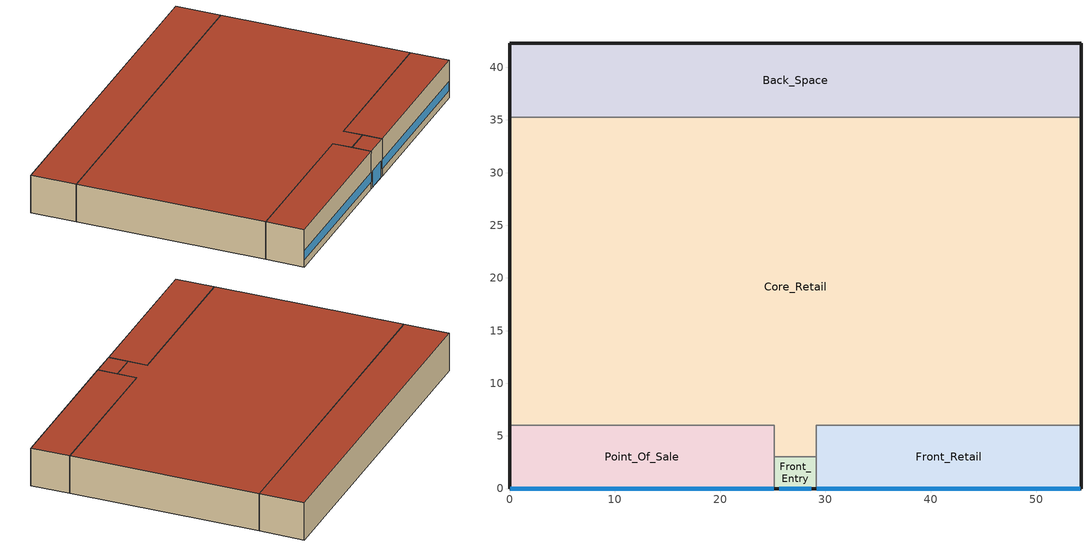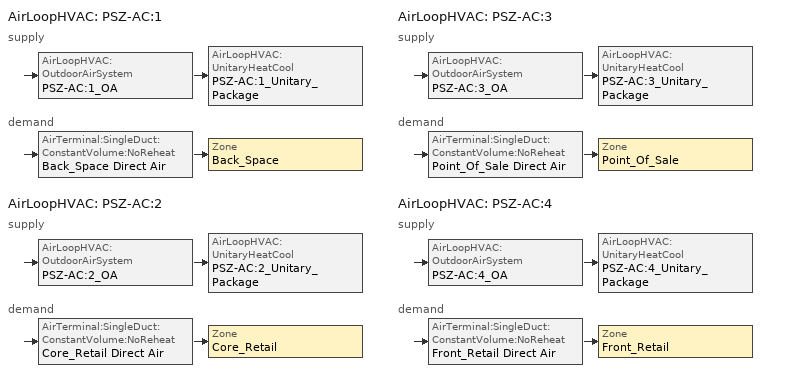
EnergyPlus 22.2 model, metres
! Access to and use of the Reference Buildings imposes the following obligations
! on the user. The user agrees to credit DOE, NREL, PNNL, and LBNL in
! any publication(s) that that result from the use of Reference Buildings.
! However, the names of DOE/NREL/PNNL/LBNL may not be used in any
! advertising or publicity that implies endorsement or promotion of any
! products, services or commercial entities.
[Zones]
Back_Space
 floor ground (ext-slab): 54.27,35.27 0,35.27 0,42.27 54.27,42.27 z0
 wall outside (Mass Non-res Ext Wall): 54.27,35.27 54.27,42.27 0,42.27 0,35.27 z0:6.1
 wall to Core_Retail (int-walls): 0,35.27 54.27,35.27 z0:6.1
 roof outside (IEAD Non-res Roof): 0,35.27 54.27,35.27 54.27,42.27 0,42.27 z6.1
Core_Retail
 floor ground (ext-slab): 25.14,3 25.14,6 0,6 0,35.27 54.27,35.27 54.27,6 29.14,6 29.14,3 z0
 wall outside (Mass Non-res Ext Wall): 54.27,6 54.27,35.27 / 0,35.27 0,6 z0:6.1
 wall to Front_Retail (int-walls): 29.14,3 29.14,6 54.27,6 z0:6.1
 wall to Point_Of_Sale (int-walls): 0,6 25.14,6 25.14,3 z0:6.1
 wall to Front_Entry (int-walls): 25.14,3 29.14,3 z0:6.1
 roof outside (IEAD Non-res Roof): 25.14,6 25.14,3 29.14,3 29.14,6 54.27,6 54.27,35.27 0,35.27 0,6 z6.1
Front_Entry
 floor ground (ext-slab): 25.14,0 25.14,3 29.14,3 29.14,0 z0
 wall outside (Mass Non-res Ext Wall): 25.14,0 29.14,0 z0:6.1
 wall to Front_Retail (int-walls): 29.14,0 29.14,3 z0:6.1
 wall to Point_Of_Sale (int-walls): 25.14,3 25.14,0 z0:6.1
 window (Window Non-res Fixed): 25.64,0 28.64,0 z0.05:2.66
 roof outside (IEAD Non-res Roof): 25.14,3 25.14,0 29.14,0 29.14,3 z6.1
Front_Retail
 floor ground (ext-slab): 54.27,0 29.14,0 29.14,6 54.27,6 z0
 wall outside (Mass Non-res Ext Wall): 29.14,0 54.27,0 54.27,6 z0:6.1
 window (Window Non-res Fixed): 29.19,0 54.22,0 z1.14:2.66
 roof outside (IEAD Non-res Roof): 29.14,0 54.27,0 54.27,6 29.14,6 z6.1
Point_Of_Sale
 floor ground (ext-slab): 0,0 0,6 25.14,6 25.14,0 z0
 wall outside (Mass Non-res Ext Wall): 0,6 0,0 25.14,0 z0:6.1
 window (Window Non-res Fixed): 0.05,0 25.09,0 z1.14:2.66
 roof outside (IEAD Non-res Roof): 0,6 0,0 25.14,0 25.14,6 z6.1
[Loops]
AirLoopHVAC 'PSZ-AC:1'
 supply: AirLoopHVAC:OutdoorAirSystem 'PSZ-AC:1_OA' > AirLoopHVAC:UnitaryHeatCool 'PSZ-AC:1_Unitary_Package'
 demand: AirTerminal:SingleDuct:ConstantVolume:NoReheat 'Back_Space Direct Air' > Zone 'Back_Space'
AirLoopHVAC 'PSZ-AC:2'
 supply: AirLoopHVAC:OutdoorAirSystem 'PSZ-AC:2_OA' > AirLoopHVAC:UnitaryHeatCool 'PSZ-AC:2_Unitary_Package'
 demand: AirTerminal:SingleDuct:ConstantVolume:NoReheat 'Core_Retail Direct Air' > Zone 'Core_Retail'
AirLoopHVAC 'PSZ-AC:3'
 supply: AirLoopHVAC:OutdoorAirSystem 'PSZ-AC:3_OA' > AirLoopHVAC:UnitaryHeatCool 'PSZ-AC:3_Unitary_Package'
 demand: AirTerminal:SingleDuct:ConstantVolume:NoReheat 'Point_Of_Sale Direct Air' > Zone 'Point_Of_Sale'
AirLoopHVAC 'PSZ-AC:4'
 supply: AirLoopHVAC:OutdoorAirSystem 'PSZ-AC:4_OA' > AirLoopHVAC:UnitaryHeatCool 'PSZ-AC:4_Unitary_Package'
 demand: AirTerminal:SingleDuct:ConstantVolume:NoReheat 'Front_Retail Direct Air' > Zone 'Front_Retail'
[Building]
Ref Bldg Stand-alone Retail New2004_v1.3_5.0: North Axis {deg}=0; Terrain=City; Loads Convergence Tolerance Value {W}=0.04; Temperature Convergence Tolerance Value {deltaC}=0.2; Solar Distribution=FullInteriorAndExterior; Maximum Number of Warmup Days=25; Minimum Number of Warmup Days=6
[Site:Location]
USA NV-LAS VEGAS: Latitude {deg}=36.07; Longitude {deg}=-115.17; Time Zone {hr}=-8; Elevation {m}=664
[SizingPeriod:DesignDay] Day of Month=21; Humidity Condition Type=Wetbulb; Barometric Pressure {Pa}=93598; Rain Indicator=No; Snow Indicator=No; Daylight Saving Time Indicator=No; Solar Model Indicator=ASHRAEClearSky
Name | Month | Day Type | Maximum Dry-Bulb Temperature {C} | Daily Dry-Bulb Temperature Range {deltaC} | Wetbulb or DewPoint at Maximum Dry-Bulb {C} | Wind Speed {m/s} | Wind Direction {deg} | Sky Clearness
LAS_VEGAS Ann Htg 99.6% Condns DB | 1 | WinterDesignDay | -1.7 | 0 | -1.7 | 3.1 | 240 | 0
LAS_VEGAS Ann Clg .4% Condns WB=>MDB | 7 | SummerDesignDay | 34.7 | 13.6 | 21.9 | 5.3 | 230 | 1
[Site:WaterMainsTemperature]
Calculation Method=CORRELATION; Annual Average Outdoor Air Temperature {C}=19.48; Maximum Difference In Monthly Average Outdoor Air Temperatures {deltaC}=25.6
[Site:GroundTemperature:BuildingSurface]
18.89, 18.889, 18.895, 20.344, 20.899, 20.929, 20.753, 20.826, 21.013, 20.868, 19.246, 18.923
[Construction]
Mass Non-res Ext Wall: 1IN Stucco, 8IN CONCRETE HW, Mass NonRes Wall Insulation, 1/2IN Gypsum
IEAD Non-res Roof: Roof Membrane, IEAD NonRes Roof Insulation, Metal Decking
ext-slab: HW CONCRETE
int-walls: 1/2IN Gypsum, 1/2IN Gypsum
Window Non-res Fixed: NonRes Fixed Assembly Window
InteriorFurnishings: Std Wood 6inch
[Material] Thermal Absorptance=0.9
Name | Roughness | Thickness {m} | Conductivity {W/m-K} | Density {kg/m3} | Specific Heat {J/kg-K} | Solar Absorptance | Visible Absorptance
Mass NonRes Wall Insulation | MediumRough | 0.0365395 | 0.049 | 265 | 836.8 | 0.7 | 0.7
IEAD NonRes Roof Insulation | MediumRough | 0.124663 | 0.049 | 265 | 836.8 | 0.7 | 0.7
Std Wood 6inch | MediumSmooth | 0.15 | 0.12 | 540 | 1210 | 0.7 | 0.7
1/2IN Gypsum | Smooth | 0.0127 | 0.16 | 784.9 | 830 | 0.92 | 0.92
1IN Stucco | Smooth | 0.0253 | 0.6918 | 1858 | 837 | 0.92 | 0.92
8IN CONCRETE HW | Rough | 0.2032 | 1.311 | 2240 | 836.8 | 0.7 | 0.7
HW CONCRETE | Rough | 0.1016 | 1.311 | 2240 | 836.8 | 0.7 | 0.7
Roof Membrane | VeryRough | 0.0095 | 0.16 | 1121.29 | 1460 | 0.7 | 0.7
Metal Decking | MediumSmooth | 0.0015 | 45.006 | 7680 | 418.4 | 0.7 | 0.3
[WindowMaterial:SimpleGlazingSystem]
NonRes Fixed Assembly Window: U-Factor {W/m2-K}=3.23646; Solar Heat Gain Coefficient=0.25
[Zone] Type=1; Multiplier=1; Floor Area {m2}=autocalculate; Part of Total Floor Area=Yes
Back_Space; Core_Retail; Front_Entry; Front_Retail; Point_Of_Sale
[People] Number of People Schedule=BLDG_OCC_SCH; Number of People Calculation Method=Area/Person; Fraction Radiant=0.3; Sensible Heat Fraction=AUTOCALCULATE; Activity Level Schedule=ACTIVITY_SCH; Enable ASHRAE 55 Comfort Warnings=No; Mean Radiant Temperature Calculation Type=ZoneAveraged; Work Efficiency Schedule=WORK_EFF_SCH; Clothing Insulation Calculation Method=ClothingInsulationSchedule; Clothing Insulation Schedule=CLOTHING_SCH; Air Velocity Schedule=AIR_VELO_SCH; Thermal Comfort Model 1 Type=FANGER
Name | Zone or ZoneList or Space or SpaceList | Floor Area per Person {m2/person}
Back_Space People | Back_Space | 27.87
Core_Retail People | Core_Retail | 6.19
Front_Entry People | Front_Entry | 6.19
Front_Retail People | Front_Retail | 6.19
Point_Of_Sale People | Point_Of_Sale | 6.19
[Lights] Schedule=BLDG_LIGHT_SCH; Design Level Calculation Method=Watts/Area; Return Air Fraction=0; Fraction Radiant=0.7; Fraction Visible=0.2; Fraction Replaceable=1; Return Air Fraction Calculated from Plenum Temperature=No
Name | Zone or ZoneList or Space or SpaceList | Watts per Zone Floor Area {W/m2}
Back_Space_Lights | Back_Space | 8.61
Core_Retail_Lights | Core_Retail | 18.29
Front_Entry_Lights | Front_Entry | 11.84
Front_Retail_Lights | Front_Retail | 18.29
Point_Of_Sale_Lights | Point_Of_Sale | 18.29
[ElectricEquipment] Schedule=BLDG_EQUIP_SCH; Design Level Calculation Method=Watts/Area; Fraction Latent=0; Fraction Radiant=0.5; Fraction Lost=0
Name | Zone or ZoneList or Space or SpaceList | Watts per Zone Floor Area {W/m2}
Back_Space_MiscPlug_Equip | Back_Space | 8.07
Core_Retail_MiscPlug_Equip | Core_Retail | 3.23
Front_Retail_MiscPlug_Equip | Front_Retail | 3.23
Point_Of_Sale_MiscPlug_Equip | Point_Of_Sale | 21.52
[Exterior:Lights]
Exterior Facade Lighting: Schedule=ALWAYS_ON; Design Level {W}=8266; Control Option=AstronomicalClock
[ZoneInfiltration:DesignFlowRate] Constant Term Coefficient=1; Temperature Term Coefficient=0; Velocity Term Coefficient=0; Velocity Squared Term Coefficient=0
Name | Zone or ZoneList or Space or SpaceList | Schedule | Design Flow Rate Calculation Method | Flow Rate per Exterior Surface Area {m3/s-m2} | Air Changes per Hour {1/hr}
Back_Space_Infiltration | Back_Space | INFIL_HALF_ON_SCH | Flow/ExteriorArea | 0.000302
Core_Retail_Infiltration | Core_Retail | INFIL_HALF_ON_SCH | Flow/ExteriorArea | 0.000302
Front_Entry_Infiltration | Front_Entry | INFIL_FRONT_SCH | AirChanges/Hour |  | 1
Front_Retail_Infiltration | Front_Retail | INFIL_HALF_ON_SCH | Flow/ExteriorArea | 0.000302
Point_Of_Sale_Infiltration | Point_Of_Sale | INFIL_HALF_ON_SCH | Flow/ExteriorArea | 0.000302
[InternalMass] Construction=InteriorFurnishings
Name | Zone or ZoneList | Surface Area {m2}
Back_Space Internal Mass | Back_Space | 759.78
Core_Retail Internal Mass | Core_Retail | 3200.97
Front_Entry Internal Mass | Front_Entry | 24
Front_Retail Internal Mass | Front_Retail | 301.62
Point_Of_Sale Internal Mass | Point_Of_Sale | 301.62
[Fan:ConstantVolume]
Front_Entry Unit HeaterFan: Availability Schedule=ALWAYS_ON; Fan Total Efficiency=0.53625; Pressure Rise {Pa}=49.8; Maximum Flow Rate {m3/s}=AUTOSIZE; Motor Efficiency=0.825; Motor In Airstream Fraction=1
[Fan:OnOff] Availability Schedule=HVACOperationSchd; Maximum Flow Rate {m3/s}=AUTOSIZE; Motor In Airstream Fraction=1
Name | Fan Total Efficiency | Pressure Rise {Pa} | Motor Efficiency
PSZ-AC:1_Unitary_Package_fan; PSZ-AC:3_Unitary_Package_fan | 0.546 | 622 | 0.84
PSZ-AC:2_Unitary_Package_fan | 0.5915 | 1109.648 | 0.91
PSZ-AC:4_Unitary_Package_fan | 0.53625 | 622 | 0.825
[Coil:Heating:Fuel] Availability Schedule=ALWAYS_ON; Fuel Type=NaturalGas; Nominal Capacity {W}=AUTOSIZE
Name | Burner Efficiency
PSZ-AC:1_Unitary_Package_HeatCoil; PSZ-AC:3_Unitary_Package_HeatCoil; PSZ-AC:4_Unitary_Package_HeatCoil | 0.8
PSZ-AC:2_Unitary_Package_HeatCoil | 0.78
[Coil:Cooling:DX:SingleSpeed] Availability Schedule=ALWAYS_ON; Gross Rated Total Cooling Capacity {W}=AUTOSIZE; Gross Rated Sensible Heat Ratio=AUTOSIZE; Rated Air Flow Rate {m3/s}=AUTOSIZE
Name | Gross Rated Cooling COP {W/W} | Total Cooling Capacity Function of Temperature Curve | Total Cooling Capacity Function of Flow Fraction Curve | Energy Input Ratio Function of Temperature Curve | Energy Input Ratio Function of Flow Fraction Curve | Part Load Fraction Correlation Curve
PSZ-AC:1_Unitary_Package_CoolCoil; PSZ-AC:3_Unitary_Package_CoolCoil; PSZ-AC:4_Unitary_Package_CoolCoil | 3.66668 | Cool-Cap-fT | ConstantCubic | Cool-EIR-fT | ConstantCubic | Cool-PLF-fPLR
PSZ-AC:2_Unitary_Package_CoolCoil | 3.23372 | Measured_CoolCStandard10Ton_CapFT | Measured_CoolCStandard10Ton_CapFF | Measured_CoolCStandard10Ton_EIRFT | Measured_CoolCStandard10Ton_EIRFFF | No_PLR_Degredation
[Coil:Heating:Electric]
Front_Entry Unit Heater coil: Availability Schedule=ALWAYS_ON; Efficiency=1; Nominal Capacity {W}=AUTOSIZE
[ZoneHVAC:UnitHeater]
Front_Entry Unit Heater: Availability Schedule=ALWAYS_ON; Supply Air Fan=Front_Entry Unit HeaterFan; Maximum Supply Air Flow Rate {m3/s}=AUTOSIZE; Heating Coil=Front_Entry Unit Heater coil; Supply Air Fan Operation During No Heating=No; Maximum Hot Water or Steam Flow Rate {m3/s}=AUTOSIZE; Minimum Hot Water or Steam Flow Rate {m3/s}=0; Heating Convergence Tolerance=0.001
[Zone equipment]
Back_Space: Back_Space Direct Air
Core_Retail: Core_Retail Direct Air
Front_Entry: Front_Entry Unit Heater
Front_Retail: Front_Retail Direct Air
Point_Of_Sale: Point_Of_Sale Direct Air
[Sizing:Zone] Zone Cooling Design Supply Air Temperature Input Method=SupplyAirTemperature; Zone Cooling Design Supply Air Temperature {C}=14; Zone Heating Design Supply Air Temperature Input Method=SupplyAirTemperature; Zone Heating Design Supply Air Temperature {C}=40; Zone Cooling Design Supply Air Humidity Ratio {kgWater/kgDryAir}=0.0085; Zone Heating Design Supply Air Humidity Ratio {kgWater/kgDryAir}=0.008; Cooling Design Air Flow Method=DesignDay; Heating Design Air Flow Method=DesignDay; Account for Dedicated Outdoor Air System=No; Dedicated Outdoor Air System Control Strategy=NeutralSupplyAir; Dedicated Outdoor Air Low Setpoint Temperature for Design {C}=autosize; Dedicated Outdoor Air High Setpoint Temperature for Design {C}=autosize; Zone Load Sizing Method=Sensible Load Only No Latent Load; Zone Latent Cooling Design Supply Air Humidity Ratio Input Method=HumidityRatioDifference; Zone Cooling Design Supply Air Humidity Ratio Difference {kgWater/kgDryAir}=0.005; Zone Latent Heating Design Supply Air Humidity Ratio Input Method=HumidityRatioDifference; Zone Humidification Design Supply Air Humidity Ratio Difference {kgWater/kgDryAir}=0.005
Name | Design Specification Outdoor Air Object
Back_Space | SZ DSOA Back_Space
Core_Retail | SZ DSOA Core_Retail
Front_Entry | SZ DSOA Front_Entry
Front_Retail | SZ DSOA Front_Retail
Point_Of_Sale | SZ DSOA Point_Of_Sale
[DesignSpecification:OutdoorAir] Outdoor Air Method=Flow/Area
Name | Outdoor Air Flow per Zone Floor Area {m3/s-m2}
SZ DSOA Back_Space | 0.00075
SZ DSOA Core_Retail; SZ DSOA Front_Retail; SZ DSOA Point_Of_Sale | 0.0015
SZ DSOA Front_Entry | 0
[ZoneControl:Thermostat] Control Type Schedule=Dual Zone Control Type Sched
Name | Zone or ZoneList | Control 1
Back_Space Thermostat | Back_Space | Back_Space DualSPSched
Core_Retail Thermostat | Core_Retail | Core_Retail DualSPSched
Front_Entry Thermostat | Front_Entry | Front_Entry DualSPSched
Front_Retail Thermostat | Front_Retail | Front_Retail DualSPSched
Point_Of_Sale Thermostat | Point_Of_Sale | Point_Of_Sale DualSPSched
[ThermostatSetpoint:DualSetpoint] Heating Setpoint Temperature Schedule=HTGSETP_SCH
Name | Cooling Setpoint Temperature Schedule
Back_Space DualSPSched; Core_Retail DualSPSched; Front_Retail DualSPSched; Point_Of_Sale DualSPSched | CLGSETP_SCH
Front_Entry DualSPSched | FRONT_ENTRY_COOLING
[SetpointManager:SingleZone:Reheat] Control Variable=Temperature; Minimum Supply Air Temperature {C}=10; Maximum Supply Air Temperature {C}=50
Name | Control Zone | Setpoint Node or NodeList
SupAirTemp MngrBack_Space | Back_Space | PSZ-AC:1 Supply Equipment Outlet Node
SupAirTemp MngrCore_Retail | Core_Retail | PSZ-AC:2 Supply Equipment Outlet Node
SupAirTemp MngrFront_Retail | Front_Retail | PSZ-AC:4 Supply Equipment Outlet Node
SupAirTemp MngrPoint_Of_Sale | Point_Of_Sale | PSZ-AC:3 Supply Equipment Outlet Node
[Sizing:System] Type of Load to Size On=Sensible; Design Outdoor Air Flow Rate {m3/s}=AUTOSIZE; Central Heating Maximum System Air Flow Ratio=1; Preheat Design Temperature {C}=7; Preheat Design Humidity Ratio {kgWater/kgDryAir}=0.008; Precool Design Temperature {C}=12.8; Precool Design Humidity Ratio {kgWater/kgDryAir}=0.008; Central Cooling Design Supply Air Temperature {C}=12.8; Central Heating Design Supply Air Temperature {C}=40; Type of Zone Sum to Use=NonCoincident; 100% Outdoor Air in Cooling=No; 100% Outdoor Air in Heating=No; Central Cooling Design Supply Air Humidity Ratio {kgWater/kgDryAir}=0.0085; Central Heating Design Supply Air Humidity Ratio {kgWater/kgDryAir}=0.008; Cooling Supply Air Flow Rate Method=DesignDay; Cooling Supply Air Flow Rate {m3/s}=0; Heating Supply Air Flow Rate Method=DesignDay; Heating Supply Air Flow Rate {m3/s}=0; System Outdoor Air Method=ZoneSum; Zone Maximum Outdoor Air Fraction=1; Cooling Design Capacity Method=CoolingDesignCapacity; Cooling Design Capacity {W}=autosize; Heating Design Capacity Method=HeatingDesignCapacity; Heating Design Capacity {W}=autosize; Central Cooling Capacity Control Method=OnOff
PSZ-AC:1; PSZ-AC:2; PSZ-AC:3; PSZ-AC:4
[Controller:OutdoorAir] Minimum Outdoor Air Flow Rate {m3/s}=AUTOSIZE; Maximum Outdoor Air Flow Rate {m3/s}=AUTOSIZE; Economizer Control Action Type=ModulateFlow; Economizer Maximum Limit Dry-Bulb Temperature {C}=28; Economizer Maximum Limit Enthalpy {J/kg}=64000; Economizer Minimum Limit Dry-Bulb Temperature {C}=-100; Lockout Type=NoLockout; Minimum Limit Type=FixedMinimum; Minimum Outdoor Air Schedule=HVACOperationSchd
Name | Economizer Control Type
PSZ-AC:1_OA_Controller; PSZ-AC:3_OA_Controller; PSZ-AC:4_OA_Controller | NoEconomizer
PSZ-AC:2_OA_Controller | DifferentialDryBulb
[AirLoopHVAC] Design Supply Air Flow Rate {m3/s}=AUTOSIZE
PSZ-AC:1; PSZ-AC:2; PSZ-AC:3; PSZ-AC:4
[AirLoopHVAC:UnitaryHeatCool] Availability Schedule=ALWAYS_ON; Supply Air Fan Operating Mode Schedule=HVACOperationSchd; Maximum Supply Air Temperature {C}=AUTOSIZE; Cooling Supply Air Flow Rate {m3/s}=AUTOSIZE; Heating Supply Air Flow Rate {m3/s}=AUTOSIZE; No Load Supply Air Flow Rate {m3/s}=AUTOSIZE; Fan Placement=BlowThrough; Dehumidification Control Type=None
Name | Controlling Zone or Thermostat Location | Supply Fan | Heating Coil | Cooling Coil
PSZ-AC:1_Unitary_Package | Back_Space | PSZ-AC:1_Unitary_Package_fan | PSZ-AC:1_Unitary_Package_HeatCoil | PSZ-AC:1_Unitary_Package_CoolCoil
PSZ-AC:2_Unitary_Package | Core_Retail | PSZ-AC:2_Unitary_Package_fan | PSZ-AC:2_Unitary_Package_HeatCoil | PSZ-AC:2_Unitary_Package_CoolCoil
PSZ-AC:3_Unitary_Package | Point_Of_Sale | PSZ-AC:3_Unitary_Package_fan | PSZ-AC:3_Unitary_Package_HeatCoil | PSZ-AC:3_Unitary_Package_CoolCoil
PSZ-AC:4_Unitary_Package | Front_Retail | PSZ-AC:4_Unitary_Package_fan | PSZ-AC:4_Unitary_Package_HeatCoil | PSZ-AC:4_Unitary_Package_CoolCoil
[AirTerminal:SingleDuct:ConstantVolume:NoReheat] Availability Schedule=ALWAYS_ON; Maximum Air Flow Rate {m3/s}=AUTOSIZE
Back_Space Direct Air; Core_Retail Direct Air; Front_Retail Direct Air; Point_Of_Sale Direct Air
[AvailabilityManager:NightCycle] Applicability Schedule=ALWAYS_ON; Fan Schedule=HVACOperationSchd; Control Type=CycleOnAny; Thermostat Tolerance {deltaC}=1; Cycling Run Time Control Type=FixedRunTime; Cycling Run Time {s}=1800
PSZ-AC:1 Availability Manager; PSZ-AC:2 Availability Manager; PSZ-AC:3 Availability Manager; PSZ-AC:4 Availability Manager
[SetpointManager:MixedAir] Control Variable=Temperature
Name | Setpoint Node or NodeList
PSZ-AC:1_OAMixed Air Temp Manager | PSZ-AC:1_OA-PSZ-AC:1_Unitary_PackageNode
PSZ-AC:2_OAMixed Air Temp Manager | PSZ-AC:2_OA-PSZ-AC:2_Unitary_PackageNode
PSZ-AC:3_OAMixed Air Temp Manager | PSZ-AC:3_OA-PSZ-AC:3_Unitary_PackageNode
PSZ-AC:4_OAMixed Air Temp Manager | PSZ-AC:4_OA-PSZ-AC:4_Unitary_PackageNode
[UtilityCost:Tariff]
Name | Output Meter | Conversion Factor Choice | Time of Use Period Schedule | Season Schedule | Demand Window Length | Monthly Charge or Variable | Group
NevadaPower_LGS-3_LargeGeneral | Electricity:Facility | kWh | NevadaPowTOUSched | NevadaPowSeasonsSched | HalfHour | 184 | Comm Elect
NevadaPower_LGS-2_LargeGeneral | Electricity:Facility | kWh | NevadaPowTOUSched | NevadaPowSeasonsSched | HalfHour | 179 | Comm Elect
NevadaPower_LGS-1_LargeGeneral | Electricity:Facility | kWh |  |  | HalfHour | 15.7 | Comm Elect
NevadaPower_GS_GeneralService | Electricity:Facility | kWh |  |  | HalfHour | 11 | Comm Elect
NV_EIAMonthlyRateGas | NaturalGas:Facility | MCF |  |  |  | 0 | Comm Gas
[UtilityCost:Charge:Simple]
Name | Utility Cost Charge Simple | Tariff | Source Variable | Season | Category Variable | Cost per Unit Value or Variable
 | SummerPeakEnergyCharge | NevadaPower_LGS-3_LargeGeneral | PeakEnergy | Summer | EnergyCharges | 0.0858
 | SummerOffPeakEnergyCharge | NevadaPower_LGS-3_LargeGeneral | OffPeakEnergy | Summer | EnergyCharges | 0.0484
 | SummerShoulderEnergyCharge | NevadaPower_LGS-3_LargeGeneral | ShoulderEnergy | Summer | EnergyCharges | 0.0706
 | WinterEnergyCharge | NevadaPower_LGS-3_LargeGeneral | totalEnergy | Winter | EnergyCharges | 0.04925
 | DeferredAccountingEnergyCharge | NevadaPower_LGS-3_LargeGeneral | totalEnergy | Annual | EnergyCharges | 0.0128
 | FacilitiesDemandCharge | NevadaPower_LGS-3_LargeGeneral | totalDemand | Annual | DemandCharges | 2.94
 | WinterDemandCharge | NevadaPower_LGS-3_LargeGeneral | totalDemand | Winter | DemandCharges | 0.5
 | SummerOnPeakDemandCharge | NevadaPower_LGS-3_LargeGeneral | PeakDemand | Summer | DemandCharges | 8.36
 | SummerShoulderDemandCharge | NevadaPower_LGS-3_LargeGeneral | ShoulderDemand | Summer | DemandCharges | 0.43
 | TaxofSixPtfivePercent | NevadaPower_LGS-3_LargeGeneral | SubTotal | Annual | Taxes | 0.065
 | SummerPeakEnergyCharge | NevadaPower_LGS-2_LargeGeneral | PeakEnergy | Summer | EnergyCharges | 0.0889
 | SummerOffPeakEnergyCharge | NevadaPower_LGS-2_LargeGeneral | OffPeakEnergy | Summer | EnergyCharges | 0.0502
 | SummerShoulderEnergyCharge | NevadaPower_LGS-2_LargeGeneral | ShoulderEnergy | Summer | EnergyCharges | 0.0725
 | WinterEnergyCharge | NevadaPower_LGS-2_LargeGeneral | totalEnergy | Winter | EnergyCharges | 0.0509
 | DeferredAccountingEnergyCharge | NevadaPower_LGS-2_LargeGeneral | totalEnergy | Annual | EnergyCharges | 0.0128
 | FacilitiesDemandCharge | NevadaPower_LGS-2_LargeGeneral | totalDemand | Annual | DemandCharges | 2.74
 | WinterDemandCharge | NevadaPower_LGS-2_LargeGeneral | totalDemand | Winter | DemandCharges | 0.25
 | SummerOnPeakDemandCharge | NevadaPower_LGS-2_LargeGeneral | PeakDemand | Summer | DemandCharges | 7.16
 | SummerShoulderDemandCharge | NevadaPower_LGS-2_LargeGeneral | ShoulderDemand | Summer | DemandCharges | 0.39
 | TaxofSixPtfivePercent | NevadaPower_LGS-2_LargeGeneral | SubTotal | Annual | Taxes | 0.065
 | AnnualElectConsumpCharge | NevadaPower_LGS-1_LargeGeneral | totalEnergy | Annual | EnergyCharges | 0.0646
 | AnnualDefferredAccountingCharge | NevadaPower_LGS-1_LargeGeneral | totalEnergy | Annual | EnergyCharges | 0.0128
 | AnnualFacilitiesDemandCharge | NevadaPower_LGS-1_LargeGeneral | totalDemand | Annual | DemandCharges | 3.77
 | AnnualDemandCharge | NevadaPower_LGS-1_LargeGeneral | totalDemand | Annual | DemandCharges | 1.1
 | TaxofSixPtfivePercent | NevadaPower_LGS-1_LargeGeneral | SubTotal | Annual | Taxes | 0.065
 | AnnualElectConsumpCharge | NevadaPower_GS_GeneralService | totalEnergy | Annual | EnergyCharges | 0.0783
 | AnnualDefferredAccountingCharge | NevadaPower_GS_GeneralService | totalEnergy | Annual | EnergyCharges | 0.0128
 | TaxofSixPtfivePercent | NevadaPower_GS_GeneralService | SubTotal | Annual | Taxes | 0.065
 | MonthlyRateGasCharge | NV_EIAMonthlyRateGas | totalEnergy | Annual | EnergyCharges | NV_MonthlyGasRates
 | TaxofSixPtfivePercent | NV_EIAMonthlyRateGas | SubTotal | Annual | Taxes | 0.065
[UtilityCost:Qualify] Season=Annual; Threshold Test=Count
Name | Utility Cost Qualify | Tariff | Variable | Qualify Type | Threshold Value or Variable | Number of Months
 | MinDemand1000kw | NevadaPower_LGS-3_LargeGeneral | TotalDemand | Minimum | 1000 | 12
 | MinEnergy3500kwh | NevadaPower_LGS-3_LargeGeneral | TotalEnergy | Minimum | 3500 | 12
 | MinDemand300kw | NevadaPower_LGS-2_LargeGeneral | TotalDemand | Minimum | 300 | 12
 | MinEnergy3500kwh | NevadaPower_LGS-2_LargeGeneral | TotalEnergy | Minimum | 3500 | 12
 | MaxDemand1000kw | NevadaPower_LGS-2_LargeGeneral | TotalDemand | Maximum | 1000 | 1
 | MaxDemand300kw | NevadaPower_LGS-1_LargeGeneral | TotalDemand | Maximum | 300 | 1
 | MinEnergy3500kwh | NevadaPower_LGS-1_LargeGeneral | TotalEnergy | Minimum | 3500 | 12
 | MaxDemand300kw | NevadaPower_GS_GeneralService | TotalDemand | Maximum | 300 | 1
 | MaxEnergy3500kwh | NevadaPower_GS_GeneralService | TotalEnergy | Maximum | 3500 | 1
[UtilityCost:Variable]
NV_MonthlyGasRates: Tariff=NV_EIAMonthlyRateGas; Variable Type=Currency; January Value=7.51; February Value=7.65; March Value=7.82; April Value=7.88; May Value=7.78; June Value=8.22; July Value=8.87; August Value=9.26; September Value=9.02; October Value=9.31; November Value=7.45; December Value=7.24
[Schedule:Compact]
ALWAYS_ON: Through: 12/31, For: AllDays, Until: 24:00, 1
BLDG_EQUIP_SCH: Through: 12/31, For: Weekdays, Until: 07:00, 0.2, Until: 08:00, 0.4, Until: 09:00, 0.7, Until: 18:00, 0.9, Until: 20:00, 0.8, Until: 21:00, 0.7, Until: 22:00, 0.4, Until: 24:00, 0.2, For: Saturday, Until: 07:00, 0.15, Until: 08:00, 0.3, Until: 09:00, 0.5, Until: 10:00, 0.8, Until: 18:00, 0.9, Until: 19:00, 0.7, Until: 21:00, 0.5, Until: 22:00, 0.3, Until: 24:00, 0.15, For: SummerDesignDay, Until: 24:00, 1, For: WinterDesignDay, Until: 24:00, 0, For: AllOtherDays, Until: 08:00, 0.15, Until: 10:00, 0.3, Until: 12:00, 0.6, Until: 17:00, 0.8, Until: 18:00, 0.6, Until: 19:00, 0.4, Until: 24:00, 0.15
BLDG_LIGHT_SCH: Through: 12/31, For: Weekdays, Until: 07:00, 0.05, Until: 08:00, 0.2, Until: 09:00, 0.5, Until: 18:00, 0.9, Until: 20:00, 0.6, Until: 21:00, 0.5, Until: 22:00, 0.2, Until: 24:00, 0.05, For: Saturday, Until: 07:00, 0.05, Until: 08:00, 0.1, Until: 09:00, 0.3, Until: 10:00, 0.6, Until: 18:00, 0.9, Until: 19:00, 0.5, Until: 21:00, 0.3, Until: 22:00, 0.1, Until: 24:00, 0.05, For: SummerDesignDay, Until: 24:00, 1, For: WinterDesignDay, Until: 24:00, 0, For: AllOtherDays, Until: 08:00, 0.05, Until: 10:00, 0.1, Until: 12:00, 0.4, Until: 17:00, 0.6, Until: 18:00, 0.4, Until: 19:00, 0.2, Until: 24:00, 0.05
BLDG_OCC_SCH: Through: 12/31, For: Weekdays, Until: 07:00, 0, Until: 08:00, 0.1, Until: 09:00, 0.2, Until: 11:00, 0.5, Until: 15:00, 0.7, Until: 16:00, 0.8, Until: 17:00, 0.7, Until: 19:00, 0.5, Until: 21:00, 0.3, Until: 24:00, 0, For: SummerDesignDay WinterDesignDay, Until: 24:00, 1, For: Saturday, Until: 07:00, 0, Until: 08:00, 0.1, Until: 09:00, 0.2, Until: 10:00, 0.5, Until: 11:00, 0.6, Until: 17:00, 0.8, Until: 18:00, 0.6, Until: 21:00, 0.2, Until: 22:00, 0.1, Until: 24:00, 0, For: AllOtherDays, Until: 09:00, 0, Until: 10:00, 0.1, Until: 12:00, 0.2, Until: 17:00, 0.4, Until: 18:00, 0.2, Until: 19:00, 0.1, Until: 24:00, 0
INFIL_HALF_ON_SCH: Through: 12/31, For: Weekdays SummerDesignDay, Until: 06:00, 1, Until: 21:00, 0.5, Until: 24:00, 1, For: Saturday, Until: 06:00, 1, Until: 22:00, 0.5, Until: 24:00, 1, For: WinterDesignDay, Until: 24:00, 1, For: AllOtherDays, Until: 08:00, 1, Until: 17:00, 0.5, Until: 24:00, 1
INFIL_FRONT_SCH: Through: 12/31, For: Weekdays SummerDesignDay, Until: 06:00, 0.25, Until: 21:00, 1, Until: 24:00, 0.25, For: Saturday, Until: 06:00, 0.25, Until: 22:00, 1, Until: 24:00, 0.25, For: WinterDesignDay, Until: 24:00, 1, For: AllOtherDays, Until: 08:00, 0.25, Until: 17:00, 1, Until: 24:00, 0.25
WORK_EFF_SCH: Through: 12/31, For: AllDays, Until: 24:00, 0
ACTIVITY_SCH: Through: 12/31, For: AllDays, Until: 24:00, 120
AIR_VELO_SCH: Through: 12/31, For: AllDays, Until: 24:00, 0.2
CLOTHING_SCH: Through: 04/30, For: AllDays, Until: 24:00, 1, Through: 09/30, For: AllDays, Until: 24:00, 0.5, Through: 12/31, For: AllDays, Until: 24:00, 1
CLGSETP_SCH: Through: 12/31, For: Weekdays SummerDesignDay, Until: 06:00, 30, Until: 21:00, 24, Until: 24:00, 30, For: Saturday, Until: 06:00, 30, Until: 22:00, 24, Until: 24:00, 30, For WinterDesignDay, Until: 24:00, 30, For: Sunday Holidays AllOtherDays, Until: 8:00, 30, Until: 19:00, 24, Until: 24:00, 30
Dual Zone Control Type Sched: Through: 12/31, For: AllDays, Until: 24:00, 4
FRONT_ENTRY_COOLING: Through: 12/31, For: AllDays, Until: 24:00, 90
HTGSETP_SCH: Through: 12/31, For: Weekdays, Until: 06:00, 15.6, Until: 21:00, 21, Until: 24:00, 15.6, For SummerDesignDay, Until: 24:00, 15.6, For WinterDesignDay, Until: 24:00, 21, For: Saturday, Until: 06:00, 15.6, Until: 22:00, 21, Until: 24:00, 15.6, For: Sunday Holidays AllOtherDays, Until:  8:00, 15.6, Until: 19:00, 21, Until: 24:00, 15.6
HVACOperationSchd: Through: 12/31, For: Weekdays SummerDesignDay, Until: 06:00, 0, Until: 21:00, 1, Until: 24:00, 0, For: Saturday WinterDesignDay, Until: 06:00, 0, Until: 22:00, 1, Until: 24:00, 0, For: AllOtherDays, Until: 08:00, 0, Until: 19:00, 1, Until: 24:00, 0
NevadaPowSeasonsSched: Through: 5/31, For: AllDays, Until: 24:00, 1, Through: 9/30, For: AllDays, Until: 24:00, 3, Through: 12/31, For: AllDays, Until: 24:00, 1
NevadaPowTOUSched: Through: 12/31, For: AllDays, Until: 10:00, 3, Until: 13:00, 2, Until: 19:00, 1, Until: 22:00, 2, Until: 24:00, 3
[Curve:Quadratic]
Name | Coefficient1 Constant | Coefficient2 x | Coefficient3 x**2 | Minimum Value of x | Maximum Value of x | Minimum Curve Output | Maximum Curve Output
Cool-PLF-fPLR | 0.909496 | 0.0986477 | -0.00819488 | 0 | 1 | 0.7 | 1
Measured_CoolCStandard10Ton_CapFF | 0.7685 | 0.2315 | 0 | 0.776 | 1.197
Measured_CoolCStandard10Ton_EIRFFF | 1.192 | -0.1917 | 0 | 0.776 | 1.197
No_PLR_Degredation | 1 | 0 | 0 | 0 | 1
[Curve:Cubic]
ConstantCubic: Coefficient1 Constant=1; Coefficient2 x=0; Coefficient3 x**2=0; Coefficient4 x**3=0; Minimum Value of x=-100; Maximum Value of x=100
[Curve:Biquadratic]
Name | Coefficient1 Constant | Coefficient2 x | Coefficient3 x**2 | Coefficient4 y | Coefficient5 y**2 | Coefficient6 x*y | Minimum Value of x | Maximum Value of x | Minimum Value of y | Maximum Value of y
Cool-Cap-fT | 0.971212 | -0.0152755 | 0.00144345 | -0.00039321 | -6.8364e-06 | -0.000290596 | -100 | 100 | -100 | 100
Cool-EIR-fT | 0.286871 | 0.0239022 | -0.000810648 | 0.0134585 | 0.000338936 | -0.000487004 | -100 | 100 | -100 | 100
Measured_CoolCStandard10Ton_CapFT | 0.52357 | 0.03478 | 0 | -0.001915 | -0.00010838 | 0 | 11.1 | 29.4 | 10 | 50.3
Measured_CoolCStandard10Ton_EIRFT | 0.9847 | -0.04285 | 0.0013562 | 0.009934 | 0.0006398 | -0.001169 | 11.1 | 29.4 | 10 | 50.3
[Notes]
DOE Commercial Reference Building
Stand-alone Retail, new construction 90.1-2004
EnergyPlus Version 5.0
ASHRAE Standards 90.1-2004 and 62-1999
Description:  Single story, Five zone building.
Form:         Area = 2,294 m2 (24,692 ft2); Number of Stories = 1; Shape = rectangle, Aspect ratio = 1.3
Envelope:     Envelope thermal properties vary with climate according to ASHRAE Standard 90.1-2004.
Opaque constructions: mass walls; built-up flat roof (insulation above deck); slab-on-grade floor
Windows: window-to-wall ratio = 7.1%, south wall only (25.4%)
Infiltration = 0.4 cfm/ft2 above grade wall area at 0.3 in wc (75 Pa) adjusted to 0.016 in wc (4 Pa).
50% of full value when ventilation system on.
HVAC:         PSZ-AC, gas furnace; electric unit heater for front entry zone
Economizer per 90.1-2004
Int. gains:   W/m2 (W/ft2)    lights           elec plug          gas plug
Core Retail     18.29 (1.7)      3.23 (0.3)            0
Point of Sale   18.29 (1.7)      21.52 (2.0)           0
Front Retail    18.29 (1.7)      3.23 (0.3)            0
Detached Shading:               None
Daylight:                       None
Natural Ventilation:            None
Zonal Equipment:                ZoneHVAC:UnitHeater
Air Primary Loops:              PSZ-AC
Plant Loops:                    None
System Equipment Autosize:      Yes
Purchased Cooling:              None
Purchased Heating:              None
Coils:                          Coil:Cooling:DX:SingleSpeed; Coil:Heating:Gas; Coil:Heating:Electric (unit heaters)
Pumps:                          None
Boilers:                        None
Chillers:                       None
Reference citation for the Commercial Reference Buildings:
Deru, M.; Field, K.; Studer, D.; Benne, K.; Griffith, B.; Torcellini, P;
Halverson, M.; Winiarski, D.; Liu, B.; Rosenberg, M.; Huang, J.;
Yazdanian, M.; Crawley, D. (2010).
U.S. Department of Energy Commercial Reference Building Models of the National Building Stock.
Washington, DC: U.S. Department of Energy, Energy Efficiency and
Renewable Energy, Office of Building Technologies.
***GENERAL SIMULATION PARAMETERS***
Number of Zones: 5
***HOLIDAYS & DAYLIGHT SAVINGS***
